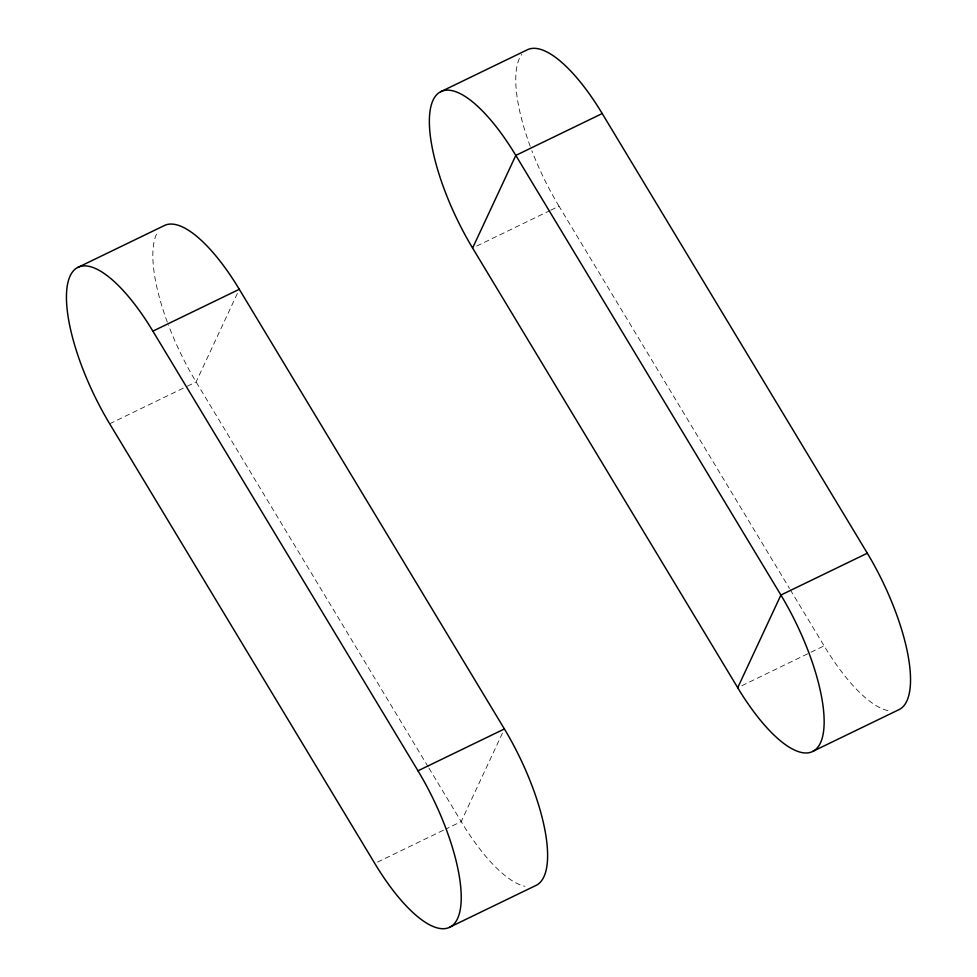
<?xml version="1.0" encoding="UTF-8"?>
<svg xmlns="http://www.w3.org/2000/svg" width="977" height="977" viewBox="0 0 977 977"><rect width="100%" height="100%" fill="white"/><g stroke="black" fill="none" stroke-linecap="round" stroke-linejoin="round"><path stroke-width="0.73" stroke-dasharray="4.88 3.66" d="M237.362 293.442L196.096 381.946L185.117 387.258M502.459 733.104L461.193 821.596L446.11 828.911M109.68 423.786L183.749 387.918M476.715 246.057L549.416 210.849M550.784 210.189L559.015 206.196L789.501 588.459M377.525 862.117L444.73 829.571M741.824 685.707L824.112 645.858A122.32 41.083 64.2 0 0 891.012 711.024M790.283 589.766L824.112 645.858M428.158 766.811L196.096 381.946A122.32 41.083 64.2 0 1 168.398 324.999M428.94 768.117L461.193 821.596A122.32 41.083 64.2 0 0 524.979 886.31M559.015 206.196A122.32 41.083 64.2 0 1 531.842 150.641M530.242 146.391A122.32 41.083 64.2 0 1 521.84 54.37M167.323 322.129A122.32 41.083 64.2 0 1 158.054 231.354"/><path stroke-width="1.47" d="M472.599 248.048A122.32 41.083 64.2 0 1 433.031 100.265A122.32 41.083 64.2 0 1 515.807 155.404L780.904 595.054A122.32 41.083 64.2 0 1 820.485 742.838A122.32 41.083 64.2 0 1 737.708 687.71L472.599 248.048L515.807 155.404L602.211 113.552L867.32 553.214A122.32 41.083 64.2 0 1 899.219 709.534L812.803 751.374M737.708 687.71L780.904 595.054L867.32 553.214M77.781 267.466L164.197 225.626A122.32 41.083 64.2 0 1 239.292 289.29L504.401 728.952A122.32 41.083 64.2 0 1 536.3 885.272L449.884 927.112M440.7 91.728L527.116 49.888A122.32 41.083 64.2 0 1 602.211 113.552M152.888 331.142L417.985 770.804A122.32 41.083 64.2 0 1 457.566 918.588A122.32 41.083 64.2 0 1 374.789 863.448L109.68 423.786A122.32 41.083 64.2 0 1 70.112 276.002A122.32 41.083 64.2 0 1 152.888 331.142L239.292 289.29M417.985 770.804L504.401 728.952"/></g></svg>
